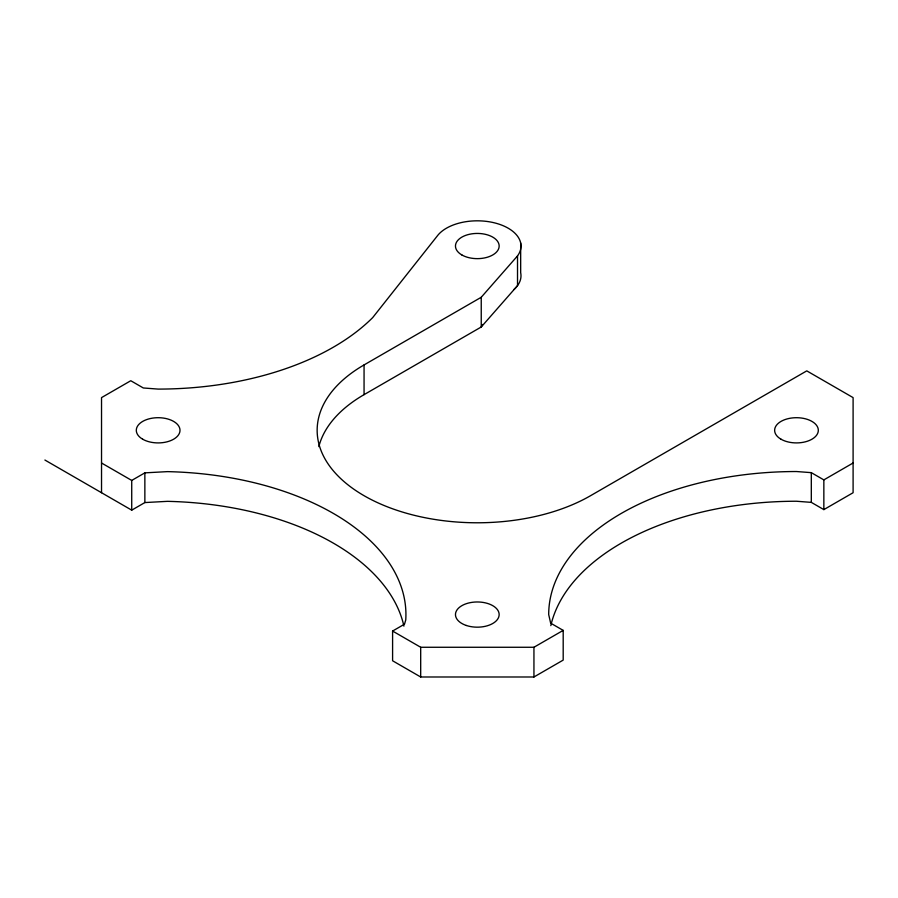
<?xml version="1.0" encoding="UTF-8"?>
<svg xmlns="http://www.w3.org/2000/svg" width="898" height="898" viewBox="0 0 898 898"><rect width="100%" height="100%" fill="white"/><g stroke="black" fill="none" stroke-linecap="round" stroke-linejoin="round"><path stroke-width="1.35" d="M482.361 324.459L481.238 326.995L364.06 394.649A160.158 92.472 0 0 0 318.846 446.62M550.822 625.625A247.769 143.051 0 0 1 796.47 501.241L811.309 502.375L823.848 509.615L853.1 492.721L853.1 397.612L806.774 370.874L590.558 495.696A160.158 92.472 0 0 1 364.06 495.696A160.158 92.472 0 0 1 364.06 364.925L481.238 297.272L517.517 255.908A43.676 25.223 0 0 0 494.394 222.827A43.676 25.223 0 0 0 437.113 236.185L372.726 317.566A247.769 143.051 0 0 1 158.149 389.092L143.31 387.97L130.782 380.73L101.53 397.612L101.53 492.721M101.53 462.998L131.725 480.43L144.859 472.853L167.477 471.63A247.769 143.051 0 0 1 405.75 619.968L404.504 624.177L392.594 631.047L392.594 660.771L420.691 676.991L533.94 676.991L563.192 660.097L563.192 630.385L550.654 623.145L548.7 614.58A247.769 143.051 0 0 1 796.47 471.529L811.309 472.651L823.848 479.891L853.1 462.998M44.9 460.034L131.725 510.154L144.859 502.566L167.477 501.342A247.769 143.051 0 0 1 403.92 626.13M392.594 631.047L420.691 647.267L533.94 647.267L563.192 630.385M823.848 479.891L823.848 509.615M811.309 472.651L811.309 502.375M533.94 647.267L533.94 676.991M520.672 242.976L520.672 272.7A43.676 25.223 0 0 1 513.937 289.515M517.517 255.908L517.517 285.631L481.238 326.995L481.238 297.272M420.691 647.267L420.691 676.991M364.06 364.925L364.06 394.649M144.859 472.853L144.859 502.566M131.725 480.43L131.725 510.154M461.864 254.953A21.844 12.606 0 0 0 498.412 249.307A21.844 12.606 0 0 0 471.663 233.862A21.844 12.606 0 0 0 461.864 254.953M781.035 439.223A21.844 12.606 0 0 0 817.573 433.577A21.844 12.606 0 0 0 790.824 418.131A21.844 12.606 0 0 0 781.035 439.223M142.703 439.223A21.844 12.606 0 0 0 179.252 433.577A21.844 12.606 0 0 0 152.503 418.131A21.844 12.606 0 0 0 142.703 439.223M466.388 625.491A21.844 12.606 0 0 0 499.153 614.58A21.844 12.606 0 0 0 466.388 603.658A21.844 12.606 0 0 0 466.388 625.491"/></g></svg>
